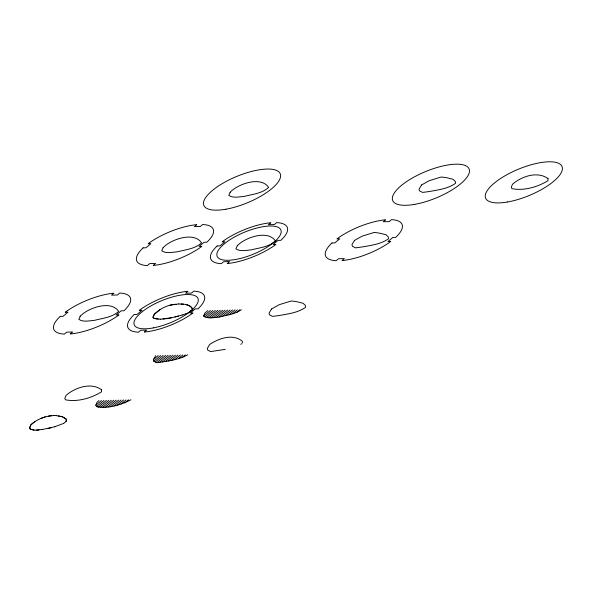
<?xml version="1.0" encoding="UTF-8"?>
<svg xmlns="http://www.w3.org/2000/svg" width="592" height="592" viewBox="0 0 592 592"><rect width="100%" height="100%" fill="white"/><g stroke="black" fill="none" stroke-linecap="round" stroke-linejoin="round"><path stroke-width="0.89" d="M66.149 421.312L66.252 419.247L65.039 418.285L62.145 416.731L58.342 415.932M130.995 399.763C120.775 404.884 108.003 409.072 96.503 406.593L95.823 405.187L97.095 402.168L98.997 400.592M241.336 309.734C234.95 314.271 226.588 315.181 219.092 317.075C214.06 317.43 208.051 319.118 203.611 316.084L204.958 312.99L207.859 310.593M187.753 354.815C178.333 360.025 167.277 361.268 156.732 362.718L153.787 361.216L153.372 359.588L155.755 355.637M176.039 304.244C167.788 304.673 160.092 308.58 154.238 314.315L152.869 317.438L154.105 318.415L158.234 318.977M160.158 309.498L154.357 314.293L153.002 317.386L154.223 318.348M51.482 415.68C43.956 416.583 36.512 419.654 30.88 424.76L29.6 427.801L30.288 429.23L33.996 430.14L39.05 429.91M34.81 421.585L30.999 424.738L29.733 427.757L30.407 429.17L34.092 430.073M188.9 312.546L192.563 309.52C191.83 306.293 188.182 305.235 185.407 304.399M63.655 423.369L66.274 421.282L66.385 419.195L62.256 416.672L56.292 415.658M95.823 405.187L101.461 400.525M203.611 316.084L210.323 310.534M96.503 406.593L103.926 400.466M153.372 359.588L158.219 355.577M204.825 317.046L212.787 310.467M98.094 407.252L106.382 400.399M153.787 361.216L160.684 355.511M206.667 317.497L215.244 310.408M100.181 407.496L108.847 400.333M155.267 361.956L163.14 355.452M208.835 317.675L217.708 310.341M102.475 407.57L111.303 400.273M156.732 362.718L165.605 355.385M210.967 317.882L220.165 310.275M105.147 407.333L113.768 400.207M159.529 362.378L168.061 355.326M213.594 317.682L222.629 310.215M108.025 406.933L116.232 400.148M162.4 361.978L170.526 355.259M216.302 317.416L225.086 310.149M110.859 406.556L118.689 400.081M165.36 361.497L172.99 355.193M219.092 317.075L227.55 310.09M114.064 405.875L121.153 400.022M168.402 360.957L175.447 355.133M222.259 316.431L230.014 310.023M117.46 405.039L123.61 399.955M171.362 360.484L177.911 355.067M225.589 315.647L232.471 309.964M121.02 404.07L126.074 399.896M174.647 359.736L180.368 355.008M229.045 314.766L234.935 309.897M124.72 402.982L128.538 399.829M178.436 358.574L182.832 354.941M232.752 313.671L237.392 309.831M182.225 357.413L185.296 354.882M236.83 312.273L239.856 309.771M240.818 344.374L241.647 343.693M63.729 423.391L54.901 426.706M186.228 313.627L188.966 312.576L192.696 309.49C191.209 304.836 185.259 304.11 181.063 304.051M40.981 418.396L45.266 416.842M182.136 315.033L186.228 313.575M182.151 314.974L174.958 317.016M54.923 426.647L47.93 428.512M178.444 316.069L168.439 318.444L162.918 319.058M51.371 427.616L41.862 429.57M171.658 317.734L160.277 319.258M170.141 305.191L178.843 303.903M225.256 349.361L210.626 351.596L207.681 350.087L207.267 348.459L209.649 344.514C218.744 338.335 232.811 333.37 242.254 341.221L242.476 343.005M41.928 429.503L36.304 430.214M48.581 416.117L54.124 415.48M178.769 303.977L183.372 304.125M54.042 415.547L56.388 415.584M155.962 318.866L160.365 319.184M101.572 389.78L101.461 391.867C91.242 398.194 77.508 402.19 65.475 399.815L64.787 398.394L66.067 395.345C75.147 387.56 90.85 381.973 101.572 389.78M548.044 178.621L547.94 180.708C537.721 187.035 523.979 191.024 511.947 188.656L511.266 187.227L512.546 184.186C521.619 176.401 537.329 170.814 548.044 178.621M80.209 316.224L78.84 319.34C83.302 322.403 89.34 320.709 94.402 320.353C102.675 318.2 112.162 317.43 118.666 311.399C110.948 299.574 87.49 308.195 80.209 316.224M163.103 247.693L161.734 250.816C166.197 253.879 172.235 252.185 177.297 251.822C185.577 249.669 195.057 248.906 201.561 242.868C193.843 231.043 170.385 239.664 163.103 247.693M230.162 192.252L228.801 195.375C233.263 198.438 239.301 196.744 244.363 196.381C252.636 194.228 262.123 193.466 268.62 187.427C260.902 175.602 237.444 184.223 230.162 192.252M237.251 245.769L235.905 248.855C240.345 251.889 246.353 250.209 251.385 249.854C259.592 247.708 269.005 246.96 275.458 240.996C267.769 229.274 244.503 237.769 237.251 245.769M271.58 308.957L269.071 313.094L269.508 314.811L272.586 316.38A93.499 32.131 -22.5 0 0 281.437 315.129C289.717 313.619 298.701 312.324 305.59 307.285L305.354 305.368L303.045 303.267L297.495 301.853A93.499 32.131 -22.5 0 0 291.183 301.002L279.246 304.68L271.58 308.957M354.475 240.426L351.966 244.563L352.403 246.279L355.481 247.848A93.499 32.131 -22.5 0 0 364.332 246.598C372.612 245.095 381.596 243.793 388.493 238.754L388.248 236.844L385.94 234.735L380.39 233.329A93.499 32.131 -22.5 0 0 374.077 232.471L362.141 236.149L354.475 240.426M421.541 184.985L419.032 189.122L419.469 190.839L422.547 192.407A93.499 32.131 -22.5 0 0 431.398 191.157C439.678 189.655 448.662 188.352 455.551 183.313L455.315 181.404L452.998 179.295L447.456 177.889A93.499 32.131 -22.5 0 0 441.144 177.03L429.207 180.708L421.541 184.985M60.229 316.387L59.666 316.905A41.373 14.215 -22.5 0 0 63.714 334.066L64.402 334.095L66.748 332.156L72.661 332.001L70.307 333.947L71.114 333.881A41.373 14.215 -22.5 0 0 118.274 315.395L118.97 314.877L116.18 314.944L121.153 310.837L123.943 310.763L124.505 310.245A41.373 14.215 -22.5 0 0 120.465 293.084L119.769 293.055L117.423 294.994L111.518 295.149L113.864 293.203L113.057 293.277A41.373 14.215 -22.5 0 0 65.904 311.755L65.201 312.28L67.991 312.206L63.018 316.313L60.229 316.387M143.123 247.856L142.561 248.381A41.373 14.215 -22.5 0 0 146.609 265.542L147.297 265.571L149.65 263.625L155.555 263.47L153.202 265.416L154.009 265.349A41.373 14.215 -22.5 0 0 201.169 246.871L201.865 246.346L199.075 246.42L204.048 242.306L206.845 242.232L207.4 241.714A41.373 14.215 -22.5 0 0 203.359 224.553L202.671 224.523L200.318 226.47L194.413 226.618L196.759 224.679L195.952 224.745A41.373 14.215 -22.5 0 0 148.799 243.223L148.096 243.749L150.886 243.675L145.913 247.789L143.123 247.856M134.258 314.485L133.703 315.003A41.373 14.215 -22.5 0 0 137.744 332.164L138.432 332.193L140.785 330.247L146.69 330.099L144.337 332.038L145.151 331.971A41.373 14.215 -22.5 0 0 192.304 313.494L193.007 312.968L190.21 313.042L195.19 308.928L197.98 308.854L198.535 308.336A41.373 14.215 -22.5 0 0 194.494 291.175L193.806 291.146L191.453 293.092L185.548 293.24L187.901 291.301L187.087 291.368A41.373 14.215 -22.5 0 0 139.934 309.845L139.231 310.371L142.028 310.297L137.055 314.411L134.258 314.485M217.153 245.954L216.598 246.472A41.373 14.215 -22.5 0 0 220.638 263.632L221.327 263.662L223.68 261.716L229.585 261.568L227.239 263.507L228.046 263.44A41.373 14.215 -22.5 0 0 275.199 244.962L275.902 244.437L273.112 244.511L278.085 240.396L280.874 240.33L281.437 239.812A41.373 14.215 -22.5 0 0 277.389 222.644L276.701 222.614L274.348 224.56L268.442 224.716L270.796 222.77L269.989 222.836A41.373 14.215 -22.5 0 0 222.829 241.314L222.133 241.839L224.923 241.765L219.95 245.88L217.153 245.954M276.027 240.367L270.833 244.659A34.477 11.847 -22.5 0 1 218.33 257.942A34.477 11.847 -22.5 0 1 253.324 229.015A34.477 11.847 -22.5 0 1 276.027 240.367M331.971 242.994L331.409 243.512A41.373 14.215 -22.5 0 0 335.449 260.672L336.145 260.702L338.491 258.763L344.396 258.608L342.05 260.554L342.857 260.487A41.373 14.215 -22.5 0 0 390.01 242.002L390.713 241.484L387.923 241.551L392.896 237.444L395.685 237.37L396.248 236.852A41.373 14.215 -22.5 0 0 392.2 219.691L391.512 219.662L389.166 221.6L383.253 221.756L385.607 219.81L384.8 219.884A41.373 14.215 -22.5 0 0 337.64 238.361L336.944 238.887L339.734 238.813L334.761 242.92L331.971 242.994M414.726 204.358A41.351 14.215 -22.5 0 0 469.323 169.593A41.351 14.215 -22.5 0 0 408.621 180.279A41.351 14.215 -22.5 0 0 414.726 204.358M153.395 327.887A34.477 11.847 -22.5 0 0 198.076 298.745A34.477 11.847 -22.5 0 0 146.89 308.373A34.477 11.847 -22.5 0 0 153.395 327.887M225.885 209.22A41.351 14.215 -22.5 0 0 280.475 174.455A41.351 14.215 -22.5 0 0 219.773 185.141A41.351 14.215 -22.5 0 0 225.885 209.22M507.662 201.968A41.351 14.215 -22.5 0 0 562.252 167.196A41.351 14.215 -22.5 0 0 501.557 177.881A41.351 14.215 -22.5 0 0 507.662 201.968"/></g></svg>
